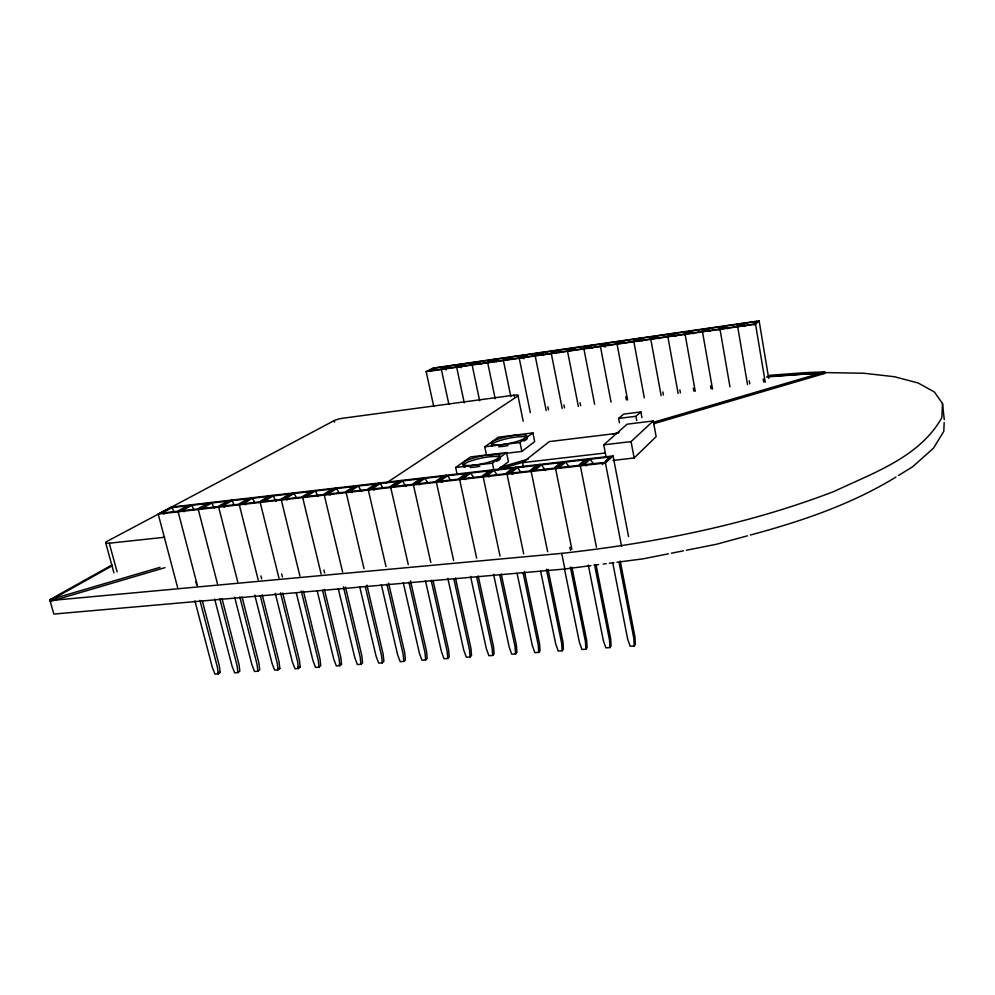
<?xml version="1.0" encoding="UTF-8"?>
<svg xmlns="http://www.w3.org/2000/svg" width="995" height="995" viewBox="0 0 995 995"><rect width="100%" height="100%" fill="white"/><g stroke="black" fill="none" stroke-linecap="round" stroke-linejoin="round"><path stroke-width="1.49" d="M944.155 422.589L943.807 431.32L933.534 448.111L912.651 466.754L898.485 475.498M944.267 419.679L942.514 403.51L934.33 391.943L918.124 382.988L894.542 376.744L864.021 373.262L826.733 372.603L767.531 376.446M942.514 403.51L941.867 417.564C919.728 457.265 872.988 472.973 834.183 491.393C746.847 524.937 654.474 543.108 561.702 553.369L49.986 600.582L112.398 565.658M602.361 464.615L609.612 456.979L590.11 459.23L583.866 464.777L586.353 465.797M612.771 562.946L627.609 638.84L630.133 646.228L634.238 645.954L635.332 644.424L634.959 636.887L620.221 561.043M588.306 565.11L603.331 640.519L605.868 647.857L609.923 647.583L611.079 646.053L610.669 638.579L596.03 564.725M754.148 324.992L756.859 321.497L742.942 323.512L739.994 326.136L754.023 324.109L756.859 321.497M737.394 326.372L739.198 324.059L725.405 326.049L722.32 328.686L736.225 326.683L739.198 324.059M605.992 461.605L609.612 456.979M718.987 330.054L721.698 326.596L708.017 328.574L704.783 331.211L718.577 329.221L721.698 326.596M702.532 331.397L704.336 329.096L690.766 331.061L687.408 333.711L701.077 331.745L704.336 329.096M583.07 462.14L584.886 459.839L565.633 462.066L559.115 467.613L578.58 465.386L584.886 459.839M684.423 335.029L687.122 331.596L673.677 333.536L670.182 336.198L683.739 334.245L687.122 331.596M651.339 338.785L653.143 336.509L639.922 338.424L636.178 341.098L649.499 339.183L653.143 336.509M558.668 464.951L560.471 462.663L541.454 464.864L534.676 470.411L553.892 468.21L560.471 462.663M668.267 336.347L670.058 334.059L656.725 335.987L653.106 338.661L666.538 336.72L670.058 334.059M564.526 569.165L579.364 642.173L581.901 649.474L585.906 649.2L587.112 647.683L586.664 640.245L571.926 567.274M633.666 342.33L636.365 338.934L623.256 340.837L619.387 343.524L632.596 341.621L636.365 338.934M534.551 467.725L536.355 465.449L517.574 467.625L510.547 473.172L513.047 474.155M617.932 343.598L619.736 341.347L606.739 343.225L602.734 345.924L605.184 347.031M601.44 345.974L603.244 343.735L590.346 345.601L586.229 348.3L599.214 346.422L603.244 343.735M509.838 471.593L512.537 468.21L493.993 470.349L486.704 475.896L489.217 476.879M585.085 348.337L586.876 346.098L574.09 347.951L569.861 350.663L582.734 348.797L586.876 346.098M486.319 474.292L489.018 470.921L470.697 473.048L463.172 478.595L465.685 479.565M463.981 475.846L465.784 473.608L447.688 475.709L439.914 481.244L442.439 482.214M568.866 350.675L570.657 348.449L557.984 350.277L553.618 353.001L566.391 351.16L570.657 348.449M552.772 353.001L554.563 350.775L541.989 352.591L537.524 355.315L550.185 353.499L554.563 350.775M536.815 355.29L538.618 353.076L526.144 354.879L521.554 357.615L524.029 358.71M441.034 478.483L442.825 476.269L424.952 478.334L416.955 483.881L419.48 484.839M505.298 359.842L507.089 357.64L494.826 359.419L490.025 362.168L502.375 360.389L507.089 357.64M418.36 481.095L420.151 478.894L402.478 480.933L394.269 486.468L412.104 484.428L420.151 478.894M520.994 357.578L522.785 355.364L510.423 357.155L505.721 359.904L518.184 358.113L522.785 355.364M489.739 362.08L491.518 359.892L479.354 361.658L474.441 364.406L486.704 362.64L491.518 359.892M395.948 483.682L397.739 481.48L380.289 483.495L371.844 489.042L374.381 489.975M373.809 486.219L375.6 484.043L358.349 486.033L349.705 491.567L352.242 492.5M474.292 364.307L476.083 362.13L464.006 363.871L458.993 366.645L461.481 367.702M351.944 488.744L353.722 486.567L336.683 488.545L327.828 494.08L330.365 495M446.17 369.904L443.671 368.846L448.782 366.073L460.76 364.344L458.981 366.521L471.145 364.891L476.083 362.13M330.328 491.231L332.106 489.067L315.253 491.02L306.199 496.555L323.201 494.602L332.106 489.067M445.573 366.546L440.437 369.319L428.472 371.035L433.683 368.262L445.573 366.546L443.782 368.71L455.735 367.105L460.76 364.344M540.658 571.267L555.683 643.802L558.232 651.053L562.175 650.792L563.431 649.275L562.959 641.887L548.046 569.401M308.96 493.694L310.738 491.542L294.085 493.47L284.831 498.992L287.381 499.9M287.841 496.119L289.62 493.98L273.152 495.896L263.712 501.405L280.316 499.515L289.62 493.98M266.971 498.52L268.737 496.405L252.469 498.284L242.842 503.806L245.392 504.701M246.337 500.895L248.103 498.793L232.022 500.647L222.208 506.156L224.758 507.052M225.94 503.246L227.706 501.144L211.798 502.985L201.823 508.495L217.855 506.654L227.706 501.144M205.778 505.572L207.532 503.482L191.811 505.298L181.662 510.796L184.212 511.679M185.841 507.86L187.595 505.783L172.048 507.587L161.725 513.084L164.287 513.955M517.089 573.356L532.288 645.419L534.837 652.633L538.743 652.372L540.036 650.854L539.539 643.516L524.44 571.478M493.57 574.302L509.166 647.024L511.728 654.188L515.584 653.926L516.927 652.421L516.405 645.121L501.219 573.966M470.56 576.341L486.331 648.603L488.893 655.717L492.699 655.456L494.092 653.964L493.532 646.713L478.197 575.993M447.825 578.356L463.757 650.158L466.319 657.235L470.088 656.986L471.53 655.481L470.946 648.28L455.436 578.008M425.462 580.732L441.444 651.7L444.019 658.727L447.75 658.479L449.23 656.986L448.608 649.834L433.049 580.421M612.945 460.424L634.163 457.986L656.153 436.606L653.255 420.96L627.124 424.181L603.741 444.84L606.104 457.053M403.261 582.697L419.405 653.23L421.979 660.207L425.661 659.971L427.191 658.479L426.544 651.364L410.5 580.881M381.334 584.637L397.614 654.735L400.201 661.675L403.833 661.426L405.4 659.946L404.741 652.882L388.635 583.232M603.741 444.84L631.066 441.593L653.255 420.96M177.583 587.361L158.205 514.079L605.433 462.974L613.057 455.934L628.554 536.566M433.733 406.408L426.158 371.645L755.541 324.196L759.123 320.875L768.687 378.311M359.755 586.951L376.085 656.215L378.672 663.118L382.267 662.881L383.871 661.401L383.174 654.374L366.931 585.147M338.325 588.841L354.805 657.683L357.392 664.548L360.936 664.312L362.59 662.844L361.869 655.854L345.489 587.05M619.45 422.763L618.629 418.435L635.979 416.271L640.879 411.93L641.949 417.664M588.331 458.794L580.359 465.847L596.428 547.188M741.474 323.437L737.705 326.758L747.506 384.53M317.156 590.707L333.76 659.138L336.347 665.966L339.855 665.73L341.546 664.262L340.8 657.322L324.382 589.338M618.629 418.435L623.703 414.107L640.879 411.93M563.916 461.618L555.608 468.67L571.876 549.414M723.962 325.974L720.019 329.308L729.944 386.806M296.323 592.97L312.952 660.58L315.539 667.359L319.022 667.135L320.738 665.667L319.98 658.765L303.438 591.192M275.254 593.294L292.381 661.998L294.98 668.739L298.413 668.516L300.179 667.06L299.383 660.195L282.717 593.02M539.812 464.416L531.168 471.468L547.636 551.665M706.612 328.487L702.495 331.832L712.519 389.057M536.355 465.449L529.514 470.996L510.547 473.172M254.795 595.11L272.045 663.404L274.645 670.108L278.04 669.884L279.844 668.429L279.023 661.613L262.232 594.836M523.37 466.63L522.549 462.65L549.339 441.581L617.92 433.26M234.671 597.286L251.934 664.797L254.533 671.463L257.892 671.239L259.732 669.797L258.899 663.006L242.096 597.037M515.995 467.177L507.027 474.217L523.693 553.892M689.398 330.974L685.12 334.345L695.244 391.296M512.537 468.21L505.448 473.757L486.704 475.896M214.671 599.052L232.059 666.165L234.658 672.794L237.967 672.57L239.845 671.14L238.987 664.399L222.072 598.803M497.873 469.789L508.445 461.705L506.542 452.588L470.573 456.904L455.673 467.476L457.103 474.068M506.554 453.26L521.865 451.431L534.676 441.618L532.897 432.9L498.321 437.203L484.776 446.817L486.642 455.648M492.475 469.901L483.184 476.941L500.037 556.093M672.334 333.449L667.881 336.82L678.117 393.51M489.018 470.921L481.679 476.468L463.172 478.595M194.896 600.806L212.383 667.533L214.995 674.125L218.278 673.901L220.169 672.458L219.298 665.767L202.271 600.557M455.673 467.476L492.388 463.16L506.542 452.588M484.776 446.817L520.024 442.514L532.897 432.9M469.242 472.588L459.653 479.627L476.667 558.22M655.419 335.887L650.805 339.283L661.14 395.674M465.784 473.608L458.197 479.155L439.914 481.244M446.295 475.249L436.395 482.289L453.596 560.359M638.653 338.325L633.865 341.72L644.3 397.851M442.825 476.269L435.014 481.816L416.955 483.881M423.609 477.874L413.435 484.913L430.798 562.486M622.012 340.725L617.074 344.146L627.609 400.015M619.736 341.347L615.83 344.034L602.734 345.924M401.209 480.473L390.736 487.5L408.261 564.526M605.52 343.113L600.433 346.546L611.054 402.167M397.739 481.48L389.48 487.028L371.844 489.042M386.023 483.197L517.997 395.898L523.196 421.208M379.07 483.035L368.324 490.062L385.998 566.59M589.164 345.489L583.916 348.922L594.637 404.293M375.6 484.043L367.118 489.577L349.705 491.567M357.193 485.572L346.173 492.6L364.008 568.642M572.946 347.827L567.548 351.272L578.356 406.395M353.722 486.567L345.029 492.102L327.828 494.08M335.576 488.072L324.295 495.1L342.628 572.125M556.852 350.165L551.317 353.623L562.2 408.447M895.91 477.09C851.235 504.502 800.813 521.479 750.392 535.024M314.209 490.547L302.679 497.562L321.149 574.115M540.907 352.466L535.21 355.936L546.193 410.525M310.738 491.542L301.634 497.077L284.831 498.992M538.618 353.076L534.116 355.812L521.554 357.615M293.09 492.998L281.311 500.012L299.93 576.08M525.074 354.767L519.241 358.237L530.31 412.577M272.207 495.41L260.192 502.425L278.948 578.02M509.378 357.031L503.408 360.513L510.845 396.582M268.737 496.405L259.26 501.928L242.842 503.806M251.573 497.798L239.322 504.801L258.202 579.911M493.818 359.282L487.699 362.777L495.187 398.696M248.103 498.793L238.439 504.303L222.208 506.156M231.176 500.162L218.689 507.164L237.706 581.814M478.371 361.521L472.127 365.028L479.665 400.774M590.943 565.62L564.886 569.003L53.829 614.064L49.75 599.736L112 564.961M56.989 597.634L50.235 601.428L164.946 567.66M211.002 502.5L198.291 509.49L217.445 583.692M463.061 363.735L456.68 367.254L464.267 402.851M207.532 503.482L197.507 508.992L181.662 510.796M187.595 505.783L177.396 511.293L161.725 513.084M191.065 504.813L178.142 511.791L197.408 585.545M447.862 365.936L441.357 369.456L448.882 404.368M158.205 514.079L171.339 507.089L613.057 455.934M426.158 371.645L432.788 368.125L759.123 320.875M517.997 395.898A6.94 1.144 -11.6 0 0 514.017 395.189L343.014 418.211A6.691 1.032 -12.6 0 0 334.233 420.574L107.273 541.243A9.03 1.704 -14.7 0 0 109.263 543.208L117.099 571.876M498.657 469.404L525.472 461.518M653.591 423.795L824.917 373.349L824.693 371.943A243.141 51.106 -10.3 0 0 803.873 372.752L769.496 375.314M49.75 599.736L160.033 567.324M499.813 467.439L528.134 459.118M613.082 434.156L619.039 432.402M653.317 422.328L824.693 371.943M747.432 535.832L716.288 544.302L686.388 550.235M668.453 553.805L643.044 558.854L616.987 562.237M671.451 553.208L683.403 550.832M594.003 565.222L598.604 564.625M603.194 564.028L606.266 563.63M609.326 563.232L613.927 562.635M489.702 455.275L492.761 454.914M498.893 454.18L501.953 453.807M522.549 462.65L605.308 452.986M583.866 464.777L603.579 462.526M109.263 543.208L164.697 537.25M766.672 376.968L804.097 374.145A243.078 51.342 -10.3 0 1 824.917 373.349M217.992 672.608L220.169 672.458M277.58 668.59L279.844 668.429M297.891 667.21L300.179 667.06M339.208 664.424L341.546 664.262M742.942 323.512L745.442 326.248M725.405 326.049L727.855 328.785M708.017 328.574L710.43 331.285M690.766 331.061L693.142 333.773M673.677 333.536L676.003 336.248M656.725 335.987L659.013 338.686M639.922 338.424L642.173 341.111M623.256 340.837L625.221 343.213M606.739 343.225L608.666 345.601M590.346 345.601L592.236 347.964M574.09 347.951L575.956 350.315M557.984 350.277L559.799 352.64M541.989 352.591L543.792 354.941M526.144 354.879L527.897 357.23M590.11 459.23L593.555 463.869M510.423 357.155L512.151 359.506M494.826 359.419L496.517 361.757M565.633 462.066L568.978 466.68M479.354 361.658L481.02 363.983M541.454 464.864L545.521 470.598M464.006 363.871L465.648 366.197M448.782 366.073L450.399 368.399M517.574 467.625L520.746 472.19M433.683 368.262L435.263 370.575M493.993 470.349L497.077 474.901M470.697 473.048L473.695 477.575M447.688 475.709L450.598 480.212M424.952 478.334L427.775 482.824M402.478 480.933L405.923 486.518M380.289 483.495L382.963 487.948M358.349 486.033L361.595 491.58M336.683 488.545L339.195 492.96M315.253 491.02L318.325 496.517M294.085 493.47L296.46 497.848M273.152 495.896L276.05 501.331M252.469 498.284L254.571 502.351M232.022 500.647L234.061 504.701M211.798 502.985L214.435 508.358M191.811 505.298L193.739 509.316M172.048 507.587L173.914 511.579M105.731 542.947L113.927 572.884M195.853 581.913L196.637 584.873M199.92 600.358L217.395 667.185L218.278 673.901M219.758 598.604L237.108 665.817L237.967 672.57M239.807 596.838L257.058 664.436L257.892 671.239M260.939 575.918L261.673 578.866M260.379 596.129L277.219 663.043L278.04 669.884M280.515 592.833L297.617 661.638L298.413 668.516M281.672 573.966L282.418 576.938M301.274 590.993L318.251 660.22L319.022 667.135M322.542 590.234L339.108 658.777L339.855 665.73M323.897 570.011L324.619 573.02M343.424 586.863L360.215 657.309L360.936 664.312M365.264 586.465L381.57 655.842L382.267 662.881M334.233 420.574L334.606 422.178M386.906 584.14L403.162 654.349L403.833 661.426M408.908 582.199L425.014 652.832L425.661 659.971M431.171 580.234L447.128 651.315L447.75 658.479M453.944 579.339L469.491 649.76L470.088 656.986M476.742 577.324L492.139 648.193L492.699 655.456M499.813 575.297L515.049 646.613L515.584 653.926M492.388 463.16L493.794 469.827M523.084 572.822L538.233 645.009L538.743 652.372M514.017 395.189L514.353 396.856M546.417 569.227L561.702 643.392L562.175 650.792M520.024 442.514L521.865 451.431M561.702 553.369L564.886 569.003M569.837 547.262L570.446 550.297M570.359 567.1L585.458 641.75L585.906 649.2M547.859 406.818L548.481 409.865M563.904 404.865L564.501 407.838M594.525 564.563L609.512 640.083L609.923 647.583M619.064 562.386L633.852 638.404L634.238 645.954M580.06 402.764L580.645 405.749M605.433 462.974L621.589 546.392M631.066 441.593L634.163 457.986M635.979 416.271L636.788 420.611M625.78 396.794L626.352 399.816M662.857 391.968L663.416 395.015M679.859 389.878L680.393 392.863M693.328 388.125L693.863 391.11M710.579 385.873L711.102 388.871M749.26 380.836L749.77 383.859M755.541 324.196L765.242 382.229M763.215 379.02L763.712 382.055M527.263 438.447A18.283 3.532 -11.7 0 1 523.867 440.996M507.898 445.636A18.283 3.532 -11.7 0 1 498.594 446.767M492.338 446.233A18.283 3.532 -11.7 0 1 504.639 439.205A18.283 3.532 -11.7 0 1 526.84 437.452M500.423 458.571A19.179 3.881 -12 0 1 496.679 461.369M479.789 466.344A19.179 3.881 -12 0 1 470.1 467.476M465.212 467.24A19.179 3.881 -12 0 1 463.72 466.792M463.061 465.337A19.179 3.881 -12 0 1 480.796 458.222A19.179 3.881 -12 0 1 500.075 457.451M500.473 444.703A18.283 3.52 -11.7 0 0 526.915 436.196A18.283 3.52 -11.7 0 0 499.627 438.658A18.283 3.52 -11.7 0 0 500.473 444.703M472.053 465.337A19.179 3.868 -11.9 0 0 500.075 456.183A19.179 3.868 -11.9 0 0 471.754 458.571A19.179 3.868 -11.9 0 0 472.053 465.337"/></g></svg>
